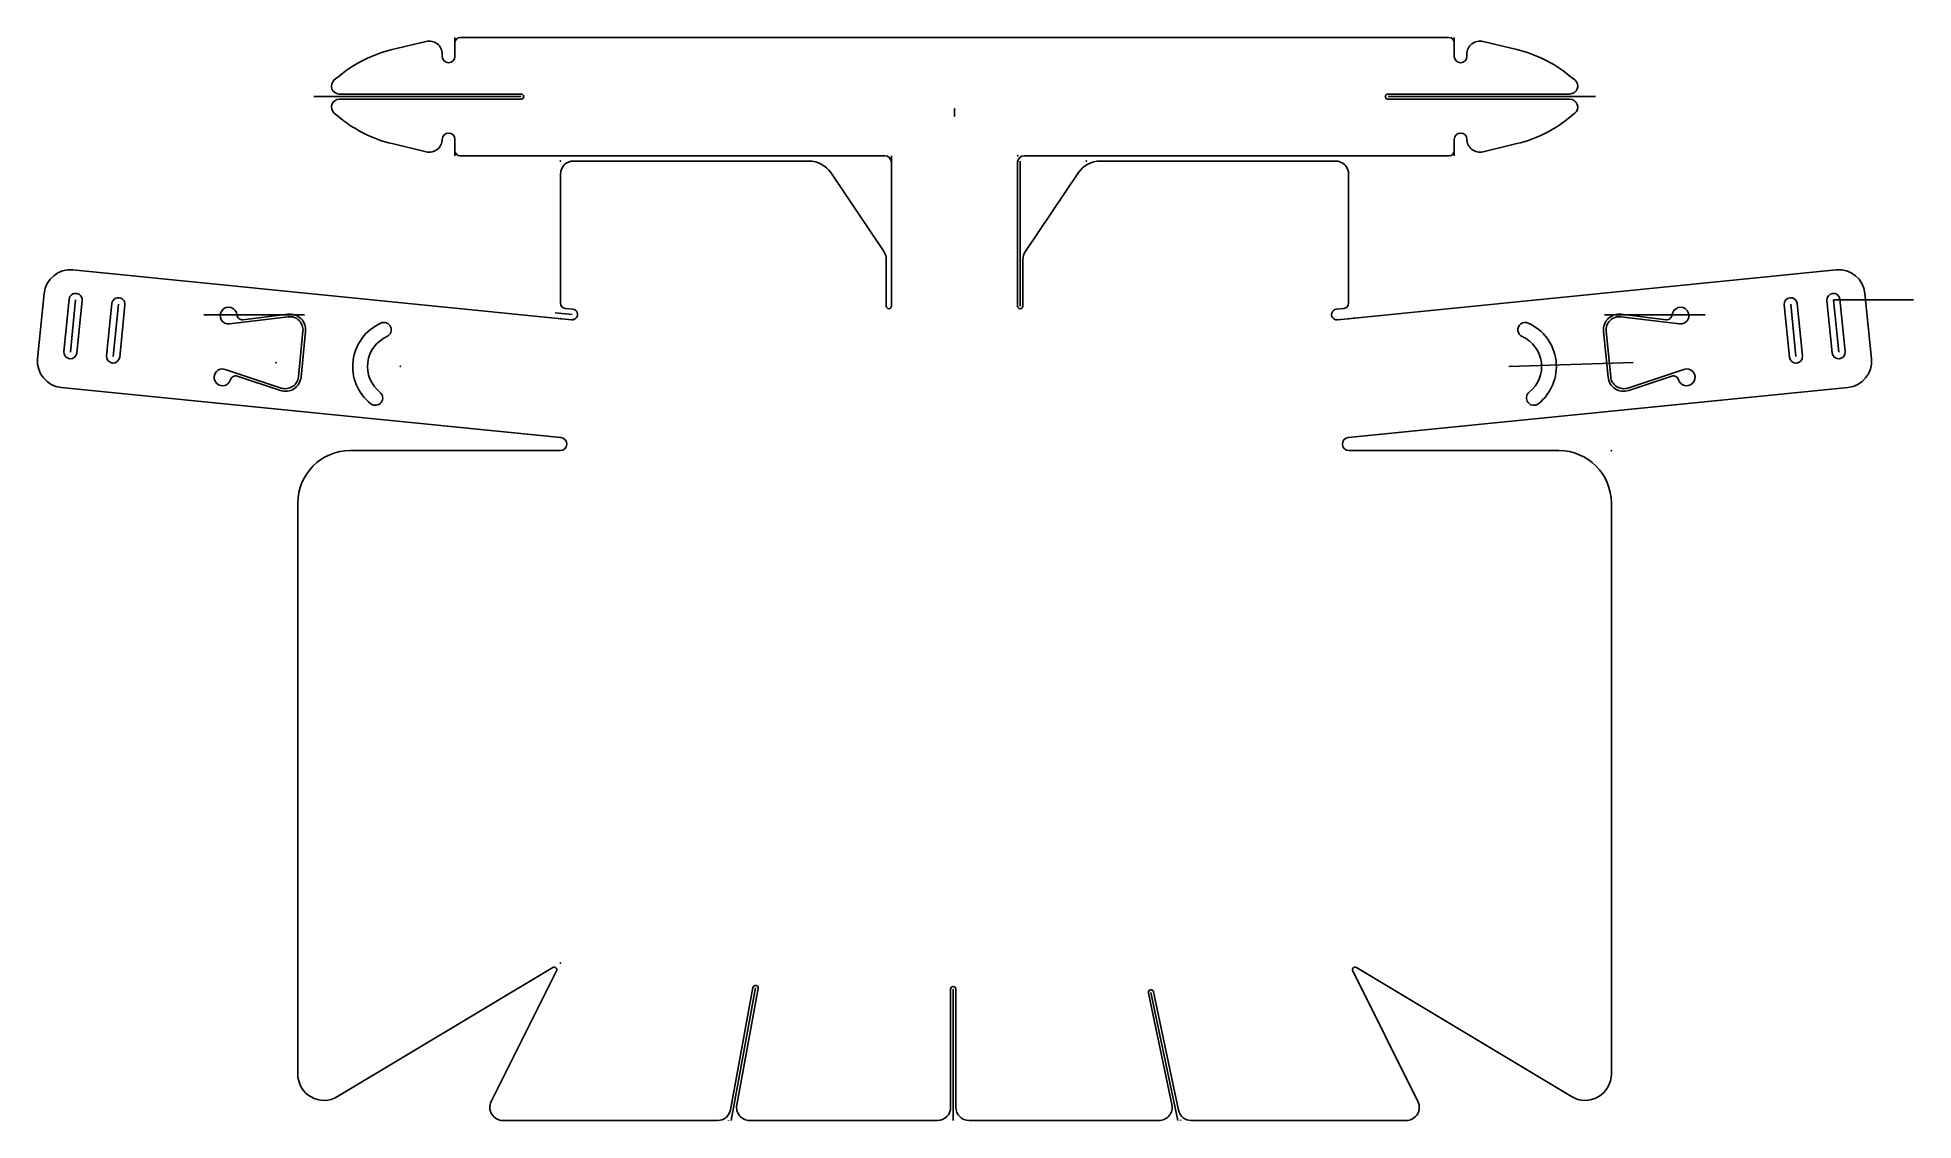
# Model space of a CAD drawing. Header units: centimetres. Extents: x -19.9 to 51.5, y -6 to 35.2.
import ezdxf

# ---------------------------------------------------------------- set-up
doc = ezdxf.new("R2010")
doc.units = ezdxf.units.CM
doc.header["$MEASUREMENT"] = 0
doc.layers.add('The Mask hehe v9_Sketch1', color=7, linetype='Continuous')

msp = doc.modelspace()

# ---------------------------------------------------------------- linework, layer by layer
at = {"layer": 'The Mask hehe v9_Sketch1'}
for p, q in [((-6.407, 34.763), (-5.117, 35.074)), ((-4.02, 34.5), (-4.02, 35.222)), ((-4.02, 34.5), (-4.02, 35.022)), ((-3.82, 35.222), (15, 35.222)), ((33.82, 35.222), (15, 35.222)), ((34.02, 34.5), (34.02, 35.222)), ((34.02, 34.5), (34.02, 35.022)), ((36.407, 34.763), (35.117, 35.074)), ((-4.5, 34.588), (-4.5, 34.5)), ((34.5, 34.588), (34.5, 34.5)), ((-8.609, 33.606), (-8.375, 33.794)), ((38.609, 33.606), (38.375, 33.794)), ((-9.394, 32.972), (-1.5, 32.972)), ((-1.5, 33.072), (-8.42, 33.072)), ((-8.42, 32.872), (-1.5, 32.872)), ((31.5, 33.072), (38.42, 33.072)), ((39.394, 32.972), (31.5, 32.972)), ((38.42, 32.872), (31.5, 32.872)), ((-8.609, 32.339), (-8.375, 32.151)), ((15, 32.5), (15, 32.219)), ((38.609, 32.339), (38.375, 32.151)), ((-6.407, 31.182), (-5.117, 30.871)), ((-4.5, 31.344), (-4.5, 31.357)), ((-4.02, 30.722), (-4.02, 31.344)), ((-4.02, 30.922), (-4.02, 31.344)), ((12.35, 30.722), (-3.82, 30.722)), ((12.6, 30.722), (12.6, 30.522)), ((17.65, 30.722), (33.82, 30.722)), ((34.02, 30.722), (34.02, 31.344)), ((34.02, 30.922), (34.02, 31.344)), ((34.5, 31.344), (34.5, 31.357)), ((36.407, 31.182), (35.117, 30.871)), ((0, 30.022), (0, 25.105)), ((9.457, 30.522), (0.5, 30.522)), ((10.287, 30.08), (12.315, 27.063)), ((12.6, 25), (12.6, 30.472)), ((17.4, 30.522), (17.4, 25)), ((17.4, 30.522), (17.4, 30.472)), ((17.5, 25), (17.5, 30.522)), ((19.713, 30.08), (17.685, 27.063)), ((29.5, 30.522), (20.543, 30.522)), ((30, 25.105), (30, 30.022)), ((12.4, 26.784), (12.4, 25)), ((17.5, 25), (17.5, 26.787)), ((17.6, 25), (17.6, 26.784)), ((-18.557, 26.378), (-0.22, 24.544)), ((48.557, 26.378), (30.22, 24.544)), ((-19.9, 22.995), (-19.652, 25.483)), ((-18.901, 23.269), (-18.703, 25.26)), ((-18.454, 25.235), (-18.653, 23.245)), ((-18.205, 25.21), (-18.404, 23.22)), ((-17.275, 23.105), (-17.076, 25.095)), ((-16.827, 25.07), (-17.026, 23.08)), ((-16.579, 25.046), (-16.777, 23.055)), ((46.579, 25.046), (46.777, 23.055)), ((46.827, 25.07), (47.026, 23.08)), ((47.275, 23.105), (47.076, 25.095)), ((48.205, 25.21), (48.404, 23.22)), ((48.454, 25.235), (48.653, 23.245)), ((48.454, 25.235), (51.5, 25.235)), ((48.901, 23.269), (48.703, 25.26)), ((49.9, 22.995), (49.652, 25.483)), ((-9.74, 24.669), (-13.576, 24.669)), ((-12.95, 24.669), (-12.95, 24.667)), ((-10.361, 24.592), (-12.593, 24.318)), ((-10.373, 24.692), (-12.089, 24.481)), ((-0.22, 24.544), (0.43, 24.479)), ((-0.2, 24.743), (0.45, 24.678)), ((0.47, 24.877), (0.18, 24.906)), ((29.53, 24.877), (29.82, 24.906)), ((30.22, 24.544), (29.57, 24.479)), ((39.74, 24.669), (43.576, 24.669)), ((40.361, 24.592), (42.593, 24.318)), ((40.373, 24.692), (42.089, 24.481)), ((42.95, 24.669), (42.95, 24.667)), ((-9.976, 22.305), (-9.802, 24.046)), ((-9.876, 22.296), (-9.703, 24.036)), ((39.876, 22.296), (39.703, 24.036)), ((39.976, 22.305), (39.802, 24.046)), ((-10.631, 21.881), (-12.765, 22.591)), ((-10.663, 21.786), (-12.304, 22.332)), ((36.1, 22.7), (40.832, 22.849)), ((36.1, 22.7), (40.832, 22.849)), ((40.631, 21.881), (42.765, 22.591)), ((40.663, 21.786), (42.304, 22.332)), ((0, 20), (-19.005, 21.9)), ((0.012, 19.999), (-19.005, 21.9)), ((29.988, 19.999), (49.005, 21.9)), ((30, 20), (49.005, 21.9)), ((-8, 19.5), (-0.012, 19.5)), ((38, 19.5), (30.012, 19.5)), ((-10, 0), (-10, 17.5)), ((40, 0), (40, 17.5)), ((-10, 0), (-10, -4.234)), ((40, -4.234), (40, 0)), ((-8.486, -5.091), (-0.294, -0.177)), ((-2.638, -5.276), (-0.154, -0.307)), ((32.638, -5.276), (30.154, -0.307)), ((30.294, -0.177), (38.486, -5.091)), ((7.327, -0.937), (6.473, -5.59)), ((6.5, -6), (7.425, -0.955)), ((6.71, -5.41), (7.523, -0.973)), ((14.85, -1), (14.85, -5.5)), ((14.95, -6), (14.95, -1)), ((15.05, -5.5), (15.05, -1)), ((22.377, -1.148), (23.271, -5.397)), ((23.5, -6), (22.475, -1.127)), ((23.519, -5.603), (22.573, -1.107)), ((0, -6), (-2.191, -6)), ((5.982, -6), (0, -6)), ((14.35, -6), (7.202, -6)), ((22.782, -6), (15.55, -6)), ((29.9, -6), (24.008, -6)), ((29.9, -6), (32.191, -6))]:
    msp.add_line(p, q, dxfattribs=at)
for centre, radius, start, end in [((-5, 34.588), 0.5, 0, 103.53985), ((-3.82, 35.022), 0.2, 90, 180), ((33.82, 35.022), 0.2, 0, 90), ((35, 34.588), 0.5, 76.46015, 180), ((-5.236, 29.902), 5, 103.53985, 128.88488), ((-4.26, 34.5), 0.24, 180, 0), ((34.26, 34.5), 0.24, 180, 0), ((35.236, 29.902), 5, 51.11512, 76.46015), ((-8.42, 33.372), 0.3, 128.88488, 270), ((38.42, 33.372), 0.3, 270, 51.11512), ((-8.42, 32.572), 0.3, 90, 231.11512), ((-1.5, 32.972), 0.1, 270, 90), ((31.5, 32.972), 0.1, 90, 270), ((38.42, 32.572), 0.3, 308.88488, 90), ((-5.236, 36.043), 5, 231.11512, 256.46015), ((35.236, 36.043), 5, 283.53985, 308.88488), ((-4.26, 31.344), 0.24, 0, 180), ((34.26, 31.344), 0.24, 0, 180), ((-5, 31.357), 0.5, 256.46015, 0), ((-3.82, 30.922), 0.2, 180, 270), ((12.35, 30.472), 0.25, 360, 90), ((17.65, 30.472), 0.25, 90, 180), ((33.82, 30.922), 0.2, 270, 0), ((35, 31.357), 0.5, 180, 283.53985), ((0.5, 30.022), 0.5, 90, 180), ((9.457, 29.522), 1, 33.9013, 90), ((20.543, 29.522), 1, 90, 146.0987), ((29.5, 30.022), 0.5, 0, 90), ((11.9, 26.784), 0.5, 0, 33.9013), ((18.1, 26.784), 0.5, 146.0987, 180), ((-18.657, 25.383), 1, 84.28941, 174.28941), ((48.657, 25.383), 1, 5.71059, 95.71059), ((-18.454, 25.235), 0.25, 354.3, 174.3), ((-16.827, 25.07), 0.25, 354.3, 174.3), ((0.2, 25.105), 0.2, 180, 264.28941), ((12.5, 25), 0.1, 180, 0), ((17.5, 25), 0.1, 180, 0), ((29.8, 25.105), 0.2, 275.71059, 360), ((46.827, 25.07), 0.25, 5.7, 185.7), ((48.454, 25.235), 0.25, 5.7, 185.7), ((-12.632, 24.636), 0.32, 4.81222, 277), ((-12.114, 24.679), 0.2, 184.81222, 277), ((-10.3, 24.096), 0.6, 354.3, 97), ((-10.3, 24.096), 0.5, 354.3, 97), ((-6.1, 22.7), 1.808, 114.0691, 231.63903), ((-6.723, 24.094), 0.281, 294.0691, 114.0691), ((0.45, 24.678), 0.2, 264.28941, 84.28941), ((29.55, 24.678), 0.2, 95.71059, 275.71059), ((36.723, 24.094), 0.281, 65.9309, 245.9309), ((36.1, 22.7), 1.808, 308.36097, 65.9309), ((40.3, 24.096), 0.6, 83, 185.7), ((40.3, 24.096), 0.5, 83, 185.7), ((42.114, 24.679), 0.2, 263, 355.18778), ((42.632, 24.636), 0.32, 263, 175.18778), ((-6.1, 22.7), 1.246, 114.0691, 231.63905), ((36.1, 22.7), 1.246, 308.36095, 65.9309), ((-18.905, 22.896), 1, 174.28941, 264.28941), ((-18.653, 23.245), 0.25, 174.3, 354.3), ((-17.026, 23.08), 0.25, 174.3, 354.3), ((47.026, 23.08), 0.25, 185.7, 5.7), ((48.653, 23.245), 0.25, 185.7, 5.7), ((48.905, 22.896), 1, 275.71059, 5.71059), ((-12.866, 22.287), 0.32, 71.6, 343.78778), ((-12.367, 22.142), 0.2, 71.6, 163.78778), ((-10.473, 22.355), 0.6, 251.6, 354.3), ((-10.473, 22.355), 0.5, 251.6, 354.3), ((40.473, 22.355), 0.6, 185.7, 288.4), ((40.473, 22.355), 0.5, 185.7, 288.4), ((42.367, 22.142), 0.2, 16.21222, 108.4), ((42.866, 22.287), 0.32, 196.21222, 108.4), ((-7.048, 21.503), 0.281, 231.63903, 51.63897), ((37.048, 21.503), 0.281, 128.36103, 308.36097), ((-0.012, 19.75), 0.25, 270, 84.28941), ((30.012, 19.75), 0.25, 95.71059, 270), ((-8, 17.5), 2, 90, 180), ((38, 17.5), 2, 0, 90), ((-0.243, -0.262), 0.1, 333.43495, 120.96376), ((30.243, -0.262), 0.1, 59.03624, 206.56505), ((7.425, -0.955), 0.1, 349.6101, 169.6101), ((14.95, -1), 0.1, 0, 180), ((22.475, -1.127), 0.1, 11.87894, 191.87894), ((-9, -4.234), 1, 180, 300.96376), ((39, -4.234), 1, 239.03624, 360), ((-2.191, -5.5), 0.5, 153.43495, 270), ((5.982, -5.5), 0.5, 270, 349.6101), ((7.202, -5.5), 0.5, 169.6101, 270), ((14.35, -5.5), 0.5, 270, 360), ((15.55, -5.5), 0.5, 180, 270), ((22.782, -5.5), 0.5, 270, 11.87894), ((24.008, -5.5), 0.5, 191.87894, 270), ((32.191, -5.5), 0.5, 270, 26.56505), ((6.5, -6), 0.1, 169.6101, 180), ((23.5, -6), 0.1, 0, 11.87894)]:
    msp.add_arc(centre, radius, start, end, dxfattribs=at)
for p in [(15, 32.5), (17.4, 30.722), (0, 30.522), (20.01, 30.522), (0, 24.522), (0.448, 24.478), (29.552, 24.478), (30, 24.522), (30.22, 24.544), (-10.832, 22.849), (-10.832, 22.849), (-6.1, 22.7), (-6.1, 22.7), (40, 19.5), (0, 0)]:
    msp.add_point(p, dxfattribs=at)

doc.saveas('drawing.dxf')
